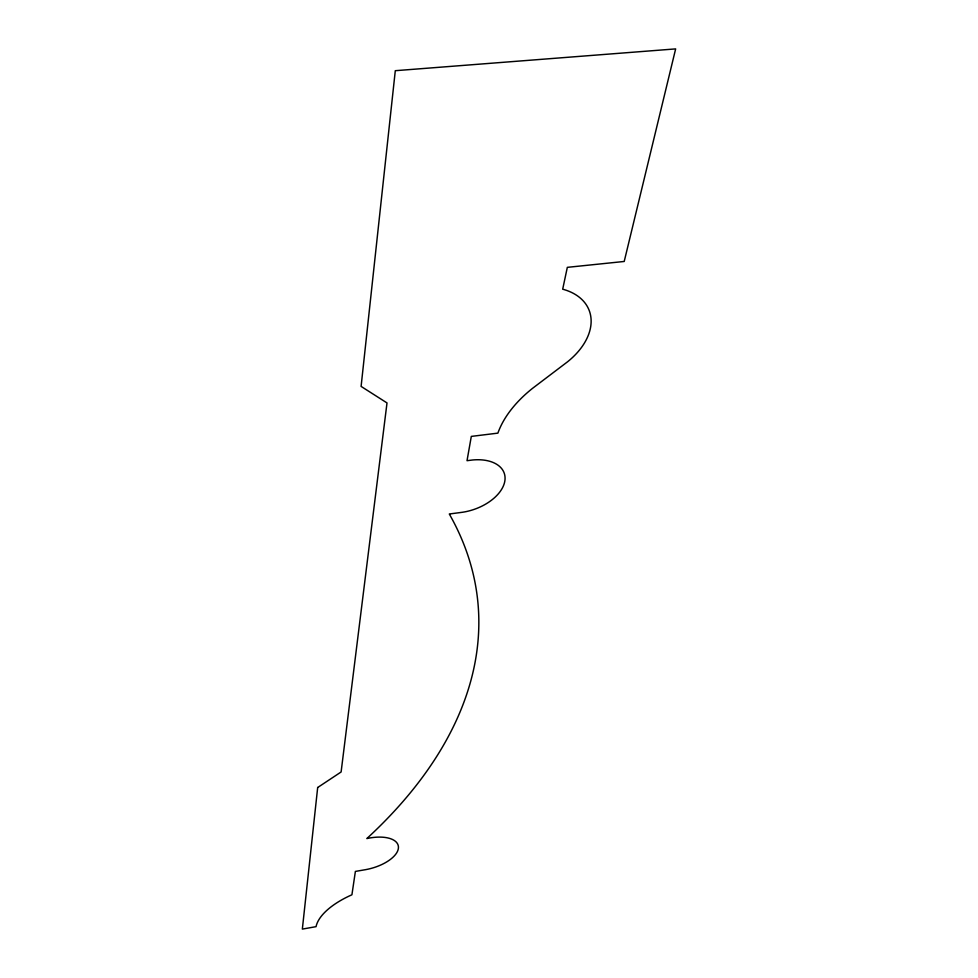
<?xml version="1.0" encoding="UTF-8"?>
<svg xmlns="http://www.w3.org/2000/svg" width="978" height="978" viewBox="0 0 978 978"><rect width="100%" height="100%" fill="white"/><g stroke="black" fill="none" stroke-linecap="round" stroke-linejoin="round"><path stroke-width="1.47" d="M317.679 787.51L302.349 929.1L316.053 926.655A65.11 29.047 -15.5 0 1 351.921 894.784L355.381 871.422L365.845 869.613A31.797 15 -15.4 0 0 398.437 847.596A31.797 15 -15.4 0 0 366.848 838.562A710.541 384.757 -5.7 0 0 449.293 514L460.626 512.509A40.453 24.487 -18.8 0 0 504.599 482.252A40.453 24.487 -18.8 0 0 472.692 459.978L467.019 460.687L471.31 436.396L497.888 433.132A110.392 66.871 -22 0 1 532.448 388.413L567.533 361.811A67.885 44.291 -21.7 0 0 562.692 289.195L567.326 267.349L624.208 261.468L675.651 48.9L395.295 70.697L361.102 386.408L387.007 402.936L341.114 771.972L317.679 787.51"/></g></svg>
